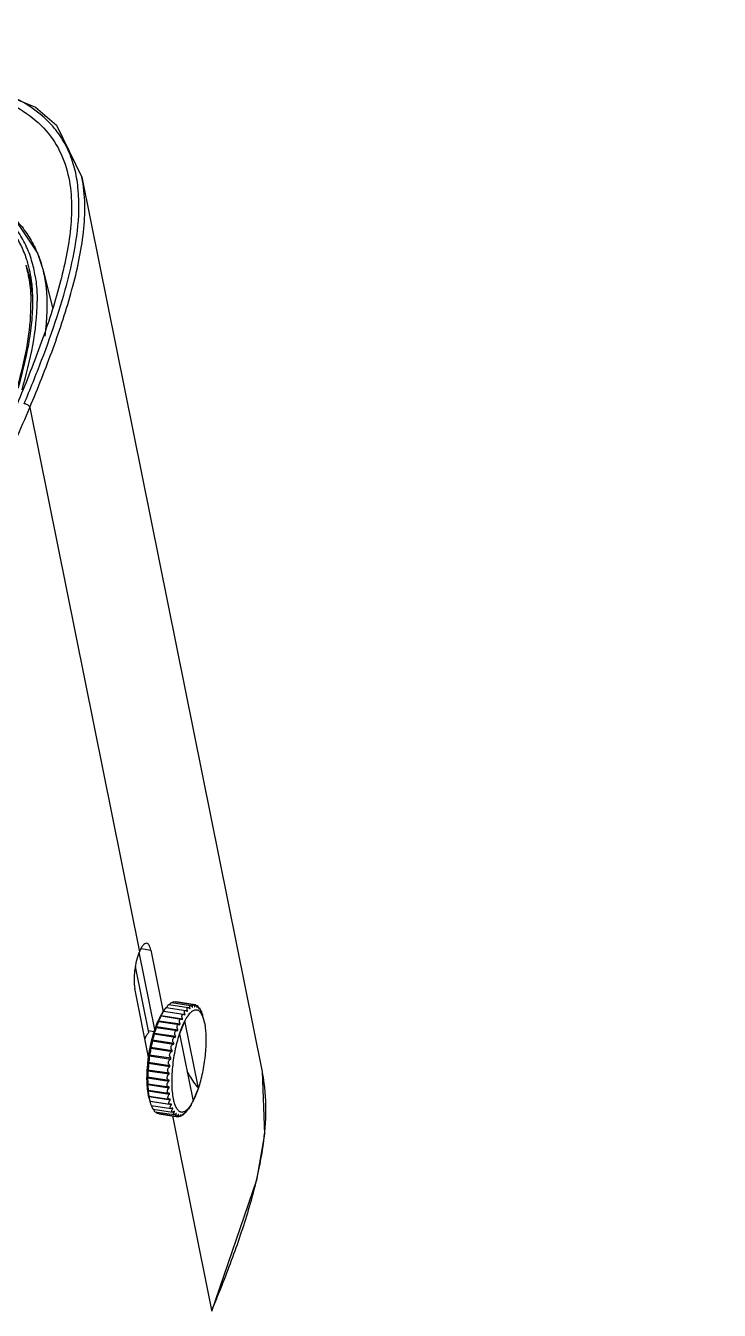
# Model space of a CAD drawing. Header units: feet. Extents: x -99009 to 3252343, y -11094690 to 9035152.
# Drawn here: x 2463014 to 2463309, y -1937224 to -1936677 of the extents above; entities that cross this region are included whole.
import ezdxf

# ---------------------------------------------------------------- set-up
doc = ezdxf.new("R2010")
doc.units = ezdxf.units.FT
doc.layers.add('1', color=1, linetype='Continuous')
doc.layers.add('ASSEM_MEMBER_1', color=7, linetype='Continuous')

# ---------------------------------------------------------------- blocks, each defined once
blk = doc.blocks.new('CAMERA 01')
at = {"layer": 'ASSEM_MEMBER_1', "color": 7, "linetype": 'Continuous', "transparency": 33554684}
for p, q in [((1849082.36, -2238.51), (1849023.69, -2244.65)), ((1849101.02, -2279.44), (1849024.14, -2244.72)), ((1849481.64, -2406.25), (1849127.86, -2246.47)), ((1849127.92, -2246.5), (1849127.86, -2246.47)), ((1849107.37, -2272.79), (1849105.48, -2273.49)), ((1849109.13, -2272.3), (1849114.94, -2271.3)), ((1849135.75, -2284.32), (1849109.13, -2272.3)), ((1849114.94, -2271.3), (1849141.55, -2283.32)), ((1849100.59, -2285.11), (1849101.2, -2276.96)), ((1849100.62, -2286.07), (1849101.23, -2277.92)), ((1849101.58, -2276.54), (1849101.62, -2276.02)), ((1849102.12, -2277.07), (1849102.13, -2276.93)), ((1849102.33, -2278.14), (1849102.35, -2277.93)), ((1849102.44, -2275.42), (1849102.47, -2275.13)), ((1849103.72, -2274.43), (1849103.73, -2274.29)), ((1849105.38, -2273.56), (1849105.38, -2273.53)), ((1849105.43, -2273.54), (1849105.38, -2273.56)), ((1849105.4, -2273.53), (1849105.44, -2273.51)), ((1849142.46, -2274.83), (1849143.86, -2275.53)), ((1849143.86, -2275.53), (1849145.65, -2276.52)), ((1849145.54, -2276.48), (1849145.69, -2276.56)), ((1849145.65, -2276.52), (1849145.65, -2276.52)), ((1849145.81, -2276.65), (1849145.76, -2276.62)), ((1849145.82, -2276.65), (1849145.82, -2276.62)), ((1849147.31, -2277.76), (1849147.32, -2277.62)), ((1849101.08, -2287.07), (1849101.7, -2278.88)), ((1849101.97, -2288.09), (1849102.59, -2279.83)), ((1849102.99, -2279.25), (1849103.01, -2278.94)), ((1849103.27, -2289.1), (1849103.9, -2280.75)), ((1849104.08, -2280.41), (1849104.11, -2279.94)), ((1849104.94, -2290.08), (1849105.63, -2280.91)), ((1849104.96, -2290.08), (1849105.6, -2281.61)), ((1849106.83, -2291), (1849107.52, -2281.84)), ((1849107, -2291.03), (1849107.65, -2282.41)), ((1849107.81, -2281.96), (1849107.65, -2282.41)), ((1849109.07, -2291.87), (1849109.76, -2282.7)), ((1849109.36, -2291.91), (1849110.02, -2283.13)), ((1849110.1, -2282.82), (1849110.02, -2283.13)), ((1849111.62, -2292.65), (1849112.31, -2283.48)), ((1849111.98, -2292.71), (1849112.66, -2283.74)), ((1849112.68, -2283.58), (1849112.66, -2283.74)), ((1849141.55, -2283.32), (1849135.75, -2284.32)), ((1849143.58, -2293.03), (1849144.27, -2283.86)), ((1849145.38, -2292.31), (1849146.01, -2283.96)), ((1849145.9, -2283.6), (1849145.93, -2283.13)), ((1849146.84, -2291.51), (1849147.47, -2283.25)), ((1849147.17, -2282.62), (1849147.19, -2282.31)), ((1849147.9, -2290.64), (1849148.52, -2282.45)), ((1849148.01, -2281.63), (1849148.03, -2281.42)), ((1849148.39, -2278.94), (1849148.42, -2278.63)), ((1849148.41, -2280.6), (1849148.42, -2280.47)), ((1849148.53, -2289.73), (1849149.15, -2281.57)), ((1849148.73, -2288.78), (1849149.34, -2280.63)), ((1849149.05, -2280.19), (1849149.1, -2279.64)), ((1849114.41, -2293.33), (1849115.1, -2284.17)), ((1849114.82, -2293.42), (1849115.51, -2284.25)), ((1849117.41, -2293.91), (1849118.1, -2284.74)), ((1849117.84, -2293.98), (1849118.53, -2284.81)), ((1849120.54, -2294.36), (1849121.23, -2285.19)), ((1849120.99, -2294.41), (1849121.68, -2285.25)), ((1849123.75, -2294.68), (1849124.44, -2285.52)), ((1849124.21, -2294.72), (1849124.9, -2285.55)), ((1849126.98, -2294.87), (1849127.67, -2285.7)), ((1849127.43, -2294.89), (1849128.12, -2285.72)), ((1849130.17, -2294.92), (1849130.86, -2285.75)), ((1849130.61, -2294.91), (1849131.29, -2285.75)), ((1849133.24, -2294.83), (1849133.93, -2285.66)), ((1849133.66, -2294.8), (1849134.35, -2285.64)), ((1849136.17, -2294.56), (1849136.84, -2285.58)), ((1849136.54, -2294.55), (1849137.23, -2285.38)), ((1849136.84, -2285.58), (1849136.84, -2285.43)), ((1849138.89, -2294.16), (1849139.55, -2285.37)), ((1849139.19, -2294.17), (1849139.87, -2285)), ((1849139.55, -2285.37), (1849139.52, -2285.06)), ((1849141.37, -2293.64), (1849142.02, -2285.03)), ((1849141.55, -2293.66), (1849142.24, -2284.49)), ((1849142.02, -2285.03), (1849141.93, -2284.57)), ((1849143.55, -2293.03), (1849144.18, -2284.55)), ((1849104.94, -2290.08), (1849104.96, -2290.09)), ((1849106.03, -2290.68), (1849105.18, -2290.21)), ((1849107.13, -2291.13), (1849107, -2291.03)), ((1849109.34, -2291.96), (1849109.41, -2291.98)), ((1849109.41, -2291.98), (1849109.36, -2291.91)), ((1849111.97, -2292.74), (1849111.99, -2292.75)), ((1849111.99, -2292.75), (1849111.98, -2292.71)), ((1849123.12, -2294.93), (1849150.3, -2307.21)), ((1849134.11, -2297.56), (1849134.3, -2294.98)), ((1849135.11, -2294.93), (1849165.74, -2308.77)), ((1849136.17, -2294.56), (1849136.15, -2294.59)), ((1849138.89, -2294.16), (1849138.83, -2294.23)), ((1849138.95, -2294.21), (1849139.01, -2294.2)), ((1849141.37, -2293.65), (1849141.24, -2293.73)), ((1849142.41, -2293.37), (1849142.5, -2293.34)), ((1849142.52, -2293.42), (1849143.32, -2293.13)), ((1849167.71, -2304.18), (1849143.3, -2293.16)), ((1849143.55, -2293.04), (1849143.58, -2293.03)), ((1849143.58, -2293.03), (1849143.8, -2292.95)), ((1849133.35, -2297.21), (1849159.41, -2308.98)), ((1849167.4, -2308.25), (1849167.71, -2304.18)), ((1849381.16, -2405.96), (1849165.92, -2308.75)), ((1849439.73, -2413.76), (1849424.73, -2406.08)), ((1849439.75, -2413.77), (1849439.73, -2413.76)), ((1849430.93, -2416.65), (1849428.71, -2415.78))]:
    blk.add_line(p, q, dxfattribs=at)
for points in [[(1849127.92, -2246.5), (1849102.21, -2239.6), (1849082.36, -2238.51)], [(1849505, -2511.9), (1849511.21, -2462.46), (1849506.28, -2432.11), (1849500.72, -2421.69), (1849481.63, -2406.24)], [(1849470.58, -2533.44), (1849471.88, -2485.35), (1849467.71, -2452.68), (1849458.89, -2431.16), (1849445.84, -2417.43), (1849439.75, -2413.77)]]:
    blk.add_lwpolyline(points, dxfattribs=at)
for centre, radius, start, end in [((1849128.4, -2843.79), 608.08, 99.07212, 99.8726), ((1849113.1, -2288.22), 16.46, 109.7395, 110.3657), ((1849100.63, -2272.46), 4.72, 288.0872, 288.4655), ((1849104.29, -2276.94), 2.16, 179.7015, 183.3513), ((1849100.91, -2271.47), 4.72, 286.5599, 287.816), ((1849104.62, -2277.06), 2.52, 154.2456, 157.5462), ((1849105.19, -2276.67), 3.11, 203.8727, 206.7414), ((1849106.06, -2278.11), 4.31, 134.6295, 136.9372), ((1849111.43, -2291.97), 19.17, 112.9409, 113.7531), ((1849108.33, -2281.03), 8.01, 121.4994, 123.026), ((1849106.64, -2279.65), 6.12, 114.813, 115.8486), ((1849110.99, -2286.21), 13.84, 113.0056, 113.7122), ((1849109.86, -2281.05), 8.59, 118.8778, 120.8166), ((1849111.19, -2286.67), 14.34, 112.6628, 113.0077), ((1849131.84, -2298.46), 25.91, 67.2051, 67.4249), ((1849132.41, -2297.11), 24.44, 65.7175, 67.2122), ((1849140.24, -2283.24), 8.47, 50.6937, 51.6859), ((1849138.32, -2288.19), 13.76, 57.6104, 58.3196), ((1849140.44, -2282.99), 8.15, 50.3538, 50.6894), ((1849138.58, -2287.78), 13.27, 57.245, 57.6083), ((1849141.87, -2283.33), 7.73, 47.728, 49.2901), ((1849143.4, -2282.78), 6.51, 55.8149, 56.4329), ((1849137.4, -2293.29), 18.42, 57.461, 58.3492), ((1849144.49, -2280.91), 4.16, 33.4819, 35.8445), ((1849107.28, -2275.19), 5.68, 221.3438, 223.2629), ((1849110.36, -2271.67), 10.36, 232.9413, 234.2264), ((1849114.1, -2265.7), 17.42, 240.8669, 241.7761), ((1849118.11, -2257.36), 26.67, 246.6177, 247.302), ((1849121.94, -2247.22), 37.51, 251.0505, 251.5956), ((1849125.26, -2236.28), 48.94, 254.6575, 255.114), ((1849138.1, -2267.07), 17.89, 289.2681, 290.1611), ((1849140.92, -2273.67), 10.7, 296.6712, 297.9289), ((1849143.47, -2277.75), 5.89, 307.3868, 309.2605), ((1849145.36, -2279.64), 3.21, 323.5274, 326.337), ((1849150.46, -2275.26), 4.71, 243.5661, 244.7777), ((1849146, -2280.15), 2.46, 12.4681, 15.8181), ((1849146.27, -2280.1), 2.18, 346.568, 350.198), ((1849150.57, -2276.28), 4.71, 242.8901, 243.2071), ((1849127.79, -2225.8), 59.73, 257.7363, 258.1361), ((1849129.44, -2217.07), 68.61, 260.4793, 260.8438), ((1849130.28, -2211.25), 74.49, 263.0208, 263.3658), ((1849130.5, -2209.14), 76.62, 265.4643, 265.8029), ((1849130.41, -2211.03), 74.72, 267.8992, 268.2436), ((1849130.36, -2216.71), 69.04, 270.4139, 270.7768), ((1849130.66, -2225.44), 60.31, 273.1078, 273.505), ((1849136.22, -2266.36), 17.79, 266.4344, 274.727), ((1849131.56, -2236.12), 49.59, 276.1075, 276.5601), ((1849133.09, -2247.04), 38.56, 279.5925, 279.8601), ((1849133.23, -2247.82), 37.77, 279.8601, 280.1314), ((1849135.41, -2258.1), 27.26, 283.8301, 284.5045), ((1849105.14, -2289.87), 0.282, 230.2145, 243.4494), ((1849117.32, -2266.74), 26.44, 246.616, 247.0749), ((1849115.94, -2272.48), 20.73, 244.2209, 244.6569), ((1849117.6, -2266.08), 27.15, 247.0739, 247.2993), ((1849116.38, -2271.54), 21.76, 244.6592, 245.7042), ((1849119.77, -2263.4), 30.58, 249.1726, 249.6948), ((1849121.2, -2256.54), 37.35, 251.0498, 251.4859), ((1849120.04, -2262.68), 31.35, 249.6932, 249.8265), ((1849124.56, -2245.49), 48.9, 254.6573, 255.0896), ((1849126.4, -2240.95), 54.01, 257.0213, 257.4664), ((1849127.1, -2234.96), 59.73, 257.7363, 258.1361), ((1849128.76, -2226.24), 68.61, 260.4793, 260.8438), ((1849129.59, -2220.42), 74.49, 263.0208, 263.3658), ((1849129.81, -2218.3), 76.62, 265.4643, 265.8029), ((1849129.72, -2220.2), 74.72, 267.8992, 268.2436), ((1849129.67, -2225.88), 69.04, 270.4139, 270.7768), ((1849129.97, -2234.61), 60.31, 273.1078, 273.505), ((1849130.82, -2244.76), 50.12, 276.1086, 276.2584), ((1849130.9, -2245.54), 49.33, 276.258, 276.5607), ((1849132.38, -2256.07), 38.7, 279.5928, 279.7708), ((1849132.69, -2262.88), 32.13, 281.2814, 281.4005), ((1849132.54, -2256.99), 37.77, 279.8601, 280.1314), ((1849132.77, -2263.26), 31.75, 281.4004, 281.594), ((1849132.9, -2263.87), 31.12, 281.5936, 281.909), ((1849134.66, -2267.03), 27.5, 283.8317, 284.2787), ((1849135.29, -2273.44), 21.25, 286.4497, 286.8555), ((1849134.84, -2267.73), 26.78, 284.2797, 284.5072), ((1849135.49, -2274.12), 20.55, 286.8551, 287.3358), ((1849408.6, -2487.88), 74.9, 76.1595, 76.7246), ((1849408.53, -2488.79), 77.76, 76.7513, 77.0464), ((1849408.87, -2487.37), 76.3, 76.179, 76.7522), ((1849410.45, -2481.17), 69.9, 72.2503, 76.2258), ((1849413.11, -2472.84), 61.15, 67.9619, 72.2443), ((1849407.5, -2486.81), 73.43, 75.7048, 76.3356), ((1849407.96, -2485.01), 71.57, 75.1091, 75.7046), ((1849409.59, -2479.12), 65.46, 71.1591, 75.1593), ((1849409.01, -2472.76), 60.24, 68.6684, 72.3428), ((1849407.86, -2459.5), 48.79, 61.7144, 62.2859), ((1849412.42, -2470.78), 56.65, 66.5475, 71.1532), ((1849411.52, -2466.35), 53.36, 63.8254, 68.6788), ((1849414.85, -2465.21), 50.58, 60.5402, 66.5558), ((1849413.94, -2461.46), 47.91, 57.3834, 63.8356), ((1849415.43, -2466.98), 52.88, 63.1012, 67.9441), ((1849416.96, -2463.88), 49.42, 61.8509, 63.0562), ((1849417.86, -2462.2), 47.51, 58.8064, 61.8619)]:
    blk.add_arc(centre, radius, start, end, dxfattribs=at)
for points, knots in [([(1849077.67, -2238.66), (1849070.16, -2238.87), (1849055.04, -2240.04), (1849040.04, -2242.12), (1849032.52, -2243.32)], [0, 0, 0, 0, 0.49657, 1, 1, 1, 1]), ([(1849108.79, -2240.66), (1849103.71, -2239.71), (1849093.33, -2238.59), (1849082.91, -2238.52), (1849077.67, -2238.66)], [0, 0, 0, 0, 0.496198, 1, 1, 1, 1]), ([(1849127.86, -2246.47), (1849126.34, -2245.79), (1849120.18, -2243.27), (1849113.7, -2241.57), (1849108.79, -2240.66)], [0, 0, 0, 0, 0.249345, 1, 1, 1, 1]), ([(1849105.72, -2273.53), (1849105.84, -2273.47), (1849106.38, -2273.19), (1849106.94, -2272.95), (1849107.37, -2272.79)], [0, 0, 0, 0, 0.232467, 1, 1, 1, 1]), ([(1849107.54, -2272.73), (1849108.24, -2272.48), (1849109.77, -2272.04), (1849111.33, -2271.73), (1849112.17, -2271.59)], [0, 0, 0, 0, 0.466373, 1, 1, 1, 1]), ([(1849112.17, -2271.59), (1849112.39, -2271.56), (1849113.3, -2271.42), (1849114.2, -2271.31), (1849114.89, -2271.25)], [0, 0, 0, 0, 0.24168, 1, 1, 1, 1]), ([(1849114.89, -2271.25), (1849116.02, -2271.14), (1849118.33, -2270.99), (1849121.88, -2270.96), (1849125.52, -2271.13), (1849129.16, -2271.48), (1849132.69, -2272), (1849136.01, -2272.69), (1849139.04, -2273.51), (1849140.92, -2274.18), (1849141.79, -2274.54)], [0, 0, 0, 0, 0.123748, 0.254586, 0.389193, 0.524109, 0.655862, 0.781098, 0.896707, 1, 1, 1, 1]), ([(1849120.84, -2277.66), (1849120.31, -2277.2), (1849118.18, -2275.25), (1849116.27, -2273.05), (1849114.94, -2271.3)], [0, 0, 0, 0, 0.240084, 1, 1, 1, 1]), ([(1849101.58, -2276.54), (1849101.48, -2276.61), (1849101.35, -2276.71), (1849101.24, -2276.86), (1849101.21, -2276.93), (1849101.2, -2276.96)], [0, 0, 0, 0, 0.625279, 0.845046, 1, 1, 1, 1]), ([(1849101.2, -2276.96), (1849101.2, -2276.98), (1849101.21, -2277.02), (1849101.27, -2277.06), (1849101.35, -2277.08), (1849101.46, -2277.08), (1849101.6, -2277.07), (1849101.75, -2277.04), (1849101.92, -2277), (1849102.04, -2276.96), (1849102.1, -2276.94)], [0, 0, 0, 0, 0.059329, 0.123153, 0.208742, 0.321084, 0.459335, 0.620864, 0.802353, 1, 1, 1, 1]), ([(1849102.13, -2277.07), (1849102.01, -2277.14), (1849101.79, -2277.28), (1849101.52, -2277.5), (1849101.34, -2277.68), (1849101.25, -2277.82), (1849101.23, -2277.89), (1849101.23, -2277.92)], [0, 0, 0, 0, 0.326489, 0.615018, 0.843844, 0.930929, 1, 1, 1, 1]), ([(1849101.23, -2277.92), (1849101.23, -2277.94), (1849101.24, -2278), (1849101.31, -2278.07), (1849101.42, -2278.1), (1849101.56, -2278.11), (1849101.73, -2278.09), (1849102, -2278.04), (1849102.2, -2277.98), (1849102.35, -2277.93)], [0, 0, 0, 0, 0.066836, 0.135713, 0.224029, 0.337526, 0.475395, 0.634456, 1, 1, 1, 1]), ([(1849102.3, -2276.1), (1849102.17, -2276.17), (1849101.92, -2276.31), (1849101.68, -2276.46), (1849101.58, -2276.54)], [0, 0, 0, 0, 0.52608, 1, 1, 1, 1]), ([(1849102.42, -2275.42), (1849102.31, -2275.48), (1849102.12, -2275.59), (1849101.87, -2275.75), (1849101.71, -2275.88), (1849101.64, -2275.96), (1849101.62, -2276), (1849101.62, -2276.02)], [0, 0, 0, 0, 0.356893, 0.657865, 0.876629, 0.949717, 1, 1, 1, 1]), ([(1849101.62, -2276.02), (1849101.62, -2276.03), (1849101.62, -2276.06), (1849101.67, -2276.08), (1849101.72, -2276.09), (1849101.8, -2276.09), (1849101.89, -2276.08), (1849102.05, -2276.05), (1849102.17, -2276.02), (1849102.26, -2276)], [0, 0, 0, 0, 0.051845, 0.110883, 0.193775, 0.304655, 0.442987, 0.606785, 1, 1, 1, 1]), ([(1849102.41, -2278.07), (1849102.32, -2278.14), (1849102.14, -2278.27), (1849101.92, -2278.48), (1849101.76, -2278.68), (1849101.7, -2278.82), (1849101.7, -2278.88)], [0, 0, 0, 0, 0.316771, 0.597385, 0.82754, 1, 1, 1, 1]), ([(1849102.91, -2275.17), (1849102.87, -2275.19), (1849102.71, -2275.27), (1849102.54, -2275.36), (1849102.42, -2275.42)], [0, 0, 0, 0, 0.253483, 1, 1, 1, 1]), ([(1849102.47, -2275.13), (1849102.46, -2275.13), (1849102.47, -2275.15), (1849102.49, -2275.16), (1849102.53, -2275.16), (1849102.57, -2275.16), (1849102.63, -2275.15), (1849102.73, -2275.14), (1849102.81, -2275.12), (1849102.86, -2275.1)], [0, 0, 0, 0, 0.043603, 0.097927, 0.178255, 0.287794, 0.426312, 0.592434, 1, 1, 1, 1]), ([(1849103.71, -2274.42), (1849103.56, -2274.49), (1849103.33, -2274.6), (1849103.04, -2274.74), (1849102.85, -2274.84), (1849102.7, -2274.93), (1849102.58, -2275.01), (1849102.5, -2275.07), (1849102.47, -2275.11), (1849102.47, -2275.13)], [0, 0, 0, 0, 0.356486, 0.521299, 0.669933, 0.796461, 0.895445, 0.963204, 1, 1, 1, 1]), ([(1849102.86, -2275.1), (1849102.87, -2275.1), (1849102.93, -2275.08), (1849102.99, -2275.06), (1849103.03, -2275.05)], [0, 0, 0, 0, 0.236697, 1, 1, 1, 1]), ([(1849108.22, -2280.79), (1849107.64, -2280.52), (1849106.58, -2279.99), (1849105.22, -2279.1), (1849104.34, -2278.29), (1849103.87, -2277.62), (1849103.63, -2277.15), (1849103.49, -2276.68), (1849103.46, -2276.21), (1849103.54, -2275.74), (1849103.73, -2275.29), (1849104.02, -2274.86), (1849104.57, -2274.27), (1849105.09, -2273.91), (1849105.46, -2273.68)], [0, 0, 0, 0, 0.186411, 0.344887, 0.475769, 0.531917, 0.582878, 0.629944, 0.674826, 0.719527, 0.766078, 0.816254, 0.871421, 1, 1, 1, 1]), ([(1849103.79, -2274.24), (1849103.78, -2274.25), (1849103.75, -2274.26), (1849103.73, -2274.28), (1849103.73, -2274.29), (1849103.73, -2274.29)], [0, 0, 0, 0, 0.679909, 0.881116, 1, 1, 1, 1]), ([(1849103.73, -2274.29), (1849103.73, -2274.3), (1849103.74, -2274.3), (1849103.75, -2274.3), (1849103.78, -2274.3), (1849103.83, -2274.29), (1849103.88, -2274.28), (1849103.9, -2274.27)], [0, 0, 0, 0, 0.078125, 0.156541, 0.265654, 0.575071, 1, 1, 1, 1]), ([(1849103.97, -2274.14), (1849103.95, -2274.15), (1849103.89, -2274.18), (1849103.83, -2274.21), (1849103.79, -2274.24)], [0, 0, 0, 0, 0.301291, 1, 1, 1, 1]), ([(1849103.9, -2274.27), (1849103.92, -2274.27), (1849104, -2274.25), (1849104.08, -2274.22), (1849104.14, -2274.2)], [0, 0, 0, 0, 0.214814, 1, 1, 1, 1]), ([(1849105.38, -2273.56), (1849105.15, -2273.65), (1849104.7, -2273.82), (1849104.27, -2274), (1849104.07, -2274.1)], [0, 0, 0, 0, 0.534601, 1, 1, 1, 1]), ([(1849105.39, -2273.53), (1849105.39, -2273.53), (1849105.39, -2273.53), (1849105.38, -2273.53), (1849105.38, -2273.53)], [0, 0, 0, 0, 0.732392, 1, 1, 1, 1]), ([(1849105.38, -2273.53), (1849105.38, -2273.53), (1849105.39, -2273.53), (1849105.4, -2273.53), (1849105.4, -2273.53)], [0, 0, 0, 0, 0.244602, 1, 1, 1, 1]), ([(1849105.48, -2273.49), (1849105.47, -2273.49), (1849105.44, -2273.51), (1849105.41, -2273.52), (1849105.39, -2273.53)], [0, 0, 0, 0, 0.344452, 1, 1, 1, 1]), ([(1849105.44, -2273.51), (1849105.45, -2273.51), (1849105.53, -2273.48), (1849105.6, -2273.46), (1849105.67, -2273.44)], [0, 0, 0, 0, 0.185575, 1, 1, 1, 1]), ([(1849145.64, -2276.72), (1849145.87, -2276.9), (1849146.27, -2277.28), (1849146.76, -2277.89), (1849147.09, -2278.51), (1849147.23, -2279.13), (1849147.19, -2279.74), (1849146.97, -2280.33), (1849146.57, -2280.9), (1849146, -2281.43), (1849145.28, -2281.93), (1849144.4, -2282.39), (1849143.37, -2282.83), (1849141.74, -2283.37), (1849139.38, -2283.92), (1849136.22, -2284.37), (1849132.73, -2284.62), (1849129, -2284.66), (1849125.15, -2284.49), (1849121.32, -2284.12), (1849117.6, -2283.55), (1849114.13, -2282.81), (1849111.02, -2281.91), (1849109.1, -2281.18), (1849108.22, -2280.79)], [0, 0, 0, 0, 0.01986, 0.037254, 0.052564, 0.066432, 0.079756, 0.09356, 0.108756, 0.126002, 0.145698, 0.168048, 0.193123, 0.220899, 0.284109, 0.356422, 0.436014, 0.520711, 0.608119, 0.695731, 0.781031, 0.861599, 0.935217, 1, 1, 1, 1]), ([(1849143.86, -2275.53), (1849144.02, -2275.62), (1849144.58, -2275.94), (1849145.12, -2276.3), (1849145.49, -2276.59)], [0, 0, 0, 0, 0.269305, 1, 1, 1, 1]), ([(1849145.81, -2276.61), (1849145.8, -2276.61), (1849145.75, -2276.57), (1849145.7, -2276.55), (1849145.65, -2276.52)], [0, 0, 0, 0, 0.141424, 1, 1, 1, 1]), ([(1849145.69, -2276.56), (1849145.7, -2276.56), (1849145.74, -2276.58), (1849145.78, -2276.6), (1849145.8, -2276.61)], [0, 0, 0, 0, 0.335127, 1, 1, 1, 1]), ([(1849145.8, -2276.61), (1849145.81, -2276.61), (1849145.81, -2276.62), (1849145.82, -2276.62), (1849145.82, -2276.62)], [0, 0, 0, 0, 0.756528, 1, 1, 1, 1]), ([(1849145.82, -2276.62), (1849145.82, -2276.62), (1849145.81, -2276.61), (1849145.81, -2276.61), (1849145.81, -2276.61)], [0, 0, 0, 0, 0.274789, 1, 1, 1, 1]), ([(1849147, -2277.36), (1849146.82, -2277.24), (1849146.42, -2277), (1849146.03, -2276.77), (1849145.81, -2276.65)], [0, 0, 0, 0, 0.466904, 1, 1, 1, 1]), ([(1849146.91, -2277.47), (1849146.93, -2277.48), (1849147.01, -2277.52), (1849147.09, -2277.55), (1849147.14, -2277.58)], [0, 0, 0, 0, 0.28324, 1, 1, 1, 1]), ([(1849147.17, -2277.48), (1849147.16, -2277.48), (1849147.13, -2277.45), (1849147.09, -2277.42), (1849147.06, -2277.4)], [0, 0, 0, 0, 0.226928, 1, 1, 1, 1]), ([(1849147.14, -2277.58), (1849147.17, -2277.59), (1849147.21, -2277.6), (1849147.26, -2277.62), (1849147.29, -2277.63), (1849147.3, -2277.63), (1849147.32, -2277.62), (1849147.32, -2277.62)], [0, 0, 0, 0, 0.424096, 0.732884, 0.841829, 0.920204, 1, 1, 1, 1]), ([(1849147.23, -2277.53), (1849147.23, -2277.53), (1849147.21, -2277.51), (1849147.19, -2277.5), (1849147.17, -2277.48)], [0, 0, 0, 0, 0.227392, 1, 1, 1, 1]), ([(1849147.32, -2277.62), (1849147.32, -2277.61), (1849147.31, -2277.6), (1849147.28, -2277.57), (1849147.26, -2277.55), (1849147.23, -2277.53)], [0, 0, 0, 0, 0.111939, 0.311732, 1, 1, 1, 1]), ([(1849148.42, -2278.63), (1849148.42, -2278.62), (1849148.39, -2278.57), (1849148.33, -2278.5), (1849148.22, -2278.4), (1849148.09, -2278.29), (1849147.92, -2278.17), (1849147.66, -2277.98), (1849147.45, -2277.85), (1849147.31, -2277.76)], [0, 0, 0, 0, 0.037474, 0.105484, 0.204324, 0.330557, 0.478834, 0.643408, 1, 1, 1, 1]), ([(1849147.86, -2278.47), (1849147.87, -2278.48), (1849147.93, -2278.51), (1849147.98, -2278.53), (1849148.02, -2278.55)], [0, 0, 0, 0, 0.262402, 1, 1, 1, 1]), ([(1849148.02, -2278.55), (1849148.07, -2278.57), (1849148.15, -2278.6), (1849148.25, -2278.64), (1849148.31, -2278.66), (1849148.41, -2278.67), (1849148.42, -2278.63)], [0, 0, 0, 0, 0.417902, 0.588359, 0.730538, 1, 1, 1, 1]), ([(1849101.7, -2278.88), (1849101.69, -2278.92), (1849101.7, -2278.99), (1849101.79, -2279.08), (1849101.92, -2279.13), (1849102.09, -2279.15), (1849102.29, -2279.13), (1849102.61, -2279.08), (1849102.85, -2279), (1849103.01, -2278.94)], [0, 0, 0, 0, 0.073865, 0.147923, 0.238945, 0.353456, 0.49079, 0.647311, 1, 1, 1, 1]), ([(1849103.14, -2279.08), (1849103, -2279.19), (1849102.81, -2279.37), (1849102.64, -2279.64), (1849102.6, -2279.77), (1849102.59, -2279.83)], [0, 0, 0, 0, 0.577988, 0.810597, 1, 1, 1, 1]), ([(1849102.59, -2279.83), (1849102.59, -2279.88), (1849102.6, -2279.97), (1849102.7, -2280.09), (1849102.86, -2280.16), (1849103.06, -2280.18), (1849103.3, -2280.17), (1849103.66, -2280.11), (1849103.93, -2280.02), (1849104.11, -2279.94)], [0, 0, 0, 0, 0.079792, 0.158748, 0.252626, 0.368472, 0.505567, 0.659828, 1, 1, 1, 1]), ([(1849104.3, -2280.08), (1849104.19, -2280.18), (1849104.02, -2280.38), (1849103.91, -2280.63), (1849103.9, -2280.75)], [0, 0, 0, 0, 0.560865, 1, 1, 1, 1]), ([(1849103.9, -2280.75), (1849103.9, -2280.8), (1849103.91, -2280.92), (1849104.02, -2281.07), (1849104.21, -2281.16), (1849104.44, -2281.2), (1849104.71, -2281.19), (1849105.12, -2281.12), (1849105.43, -2281), (1849105.63, -2280.91)], [0, 0, 0, 0, 0.084756, 0.168342, 0.265272, 0.3827, 0.519834, 0.672076, 1, 1, 1, 1]), ([(1849105.87, -2281.04), (1849105.8, -2281.13), (1849105.68, -2281.31), (1849105.61, -2281.52), (1849105.6, -2281.61)], [0, 0, 0, 0, 0.542732, 1, 1, 1, 1]), ([(1849105.6, -2281.61), (1849105.6, -2281.66), (1849105.6, -2281.75), (1849105.65, -2281.87), (1849105.73, -2281.98), (1849105.85, -2282.07), (1849106, -2282.13), (1849106.25, -2282.17), (1849106.45, -2282.16), (1849106.59, -2282.15)], [0, 0, 0, 0, 0.104169, 0.204147, 0.306513, 0.417801, 0.542395, 0.681876, 1, 1, 1, 1]), ([(1849106.59, -2282.15), (1849106.67, -2282.14), (1849106.99, -2282.07), (1849107.3, -2281.95), (1849107.52, -2281.84)], [0, 0, 0, 0, 0.242342, 1, 1, 1, 1]), ([(1849107.65, -2282.41), (1849107.65, -2282.49), (1849107.66, -2282.65), (1849107.8, -2282.86), (1849108.03, -2283.01), (1849108.34, -2283.08), (1849108.69, -2283.08), (1849109.18, -2282.99), (1849109.54, -2282.83), (1849109.76, -2282.7)], [0, 0, 0, 0, 0.092586, 0.184649, 0.288078, 0.409441, 0.547443, 0.696162, 1, 1, 1, 1]), ([(1849110.02, -2283.13), (1849110.01, -2283.22), (1849110.03, -2283.4), (1849110.18, -2283.65), (1849110.44, -2283.82), (1849110.78, -2283.91), (1849111.17, -2283.91), (1849111.7, -2283.81), (1849112.08, -2283.64), (1849112.31, -2283.48)], [0, 0, 0, 0, 0.095774, 0.191747, 0.298656, 0.422387, 0.561131, 0.708218, 1, 1, 1, 1]), ([(1849112.66, -2283.74), (1849112.65, -2283.84), (1849112.67, -2284.05), (1849112.83, -2284.33), (1849113.12, -2284.54), (1849113.49, -2284.65), (1849113.91, -2284.66), (1849114.48, -2284.55), (1849114.88, -2284.35), (1849115.1, -2284.17)], [0, 0, 0, 0, 0.098626, 0.198394, 0.308903, 0.43525, 0.5749, 0.720364, 1, 1, 1, 1]), ([(1849144.18, -2284.55), (1849144.19, -2284.46), (1849144.15, -2284.24), (1849144.06, -2284.05), (1849144.01, -2283.96)], [0, 0, 0, 0, 0.458305, 1, 1, 1, 1]), ([(1849144.27, -2283.86), (1849144.45, -2283.99), (1849144.74, -2284.14), (1849145.13, -2284.28), (1849145.41, -2284.33), (1849145.65, -2284.32), (1849145.84, -2284.26), (1849145.98, -2284.13), (1849146.01, -2284.01), (1849146.01, -2283.96)], [0, 0, 0, 0, 0.327344, 0.479487, 0.616618, 0.734144, 0.831209, 0.915008, 1, 1, 1, 1]), ([(1849146.01, -2283.96), (1849146.02, -2283.84), (1849145.95, -2283.58), (1849145.81, -2283.36), (1849145.72, -2283.24)], [0, 0, 0, 0, 0.440252, 1, 1, 1, 1]), ([(1849145.93, -2283.13), (1849146.1, -2283.24), (1849146.36, -2283.37), (1849146.71, -2283.49), (1849146.95, -2283.53), (1849147.15, -2283.54), (1849147.32, -2283.49), (1849147.44, -2283.39), (1849147.46, -2283.3), (1849147.47, -2283.25)], [0, 0, 0, 0, 0.339564, 0.493723, 0.630794, 0.746688, 0.840732, 0.919938, 1, 1, 1, 1]), ([(1849147.47, -2283.25), (1849147.47, -2283.19), (1849147.45, -2283.06), (1849147.32, -2282.77), (1849147.16, -2282.57), (1849147.04, -2282.43)], [0, 0, 0, 0, 0.190376, 0.423172, 1, 1, 1, 1]), ([(1849147.19, -2282.31), (1849147.35, -2282.4), (1849147.58, -2282.51), (1849147.88, -2282.62), (1849148.08, -2282.66), (1849148.25, -2282.67), (1849148.39, -2282.64), (1849148.49, -2282.56), (1849148.51, -2282.49), (1849148.52, -2282.45)], [0, 0, 0, 0, 0.352052, 0.508477, 0.64576, 0.760312, 0.851497, 0.92581, 1, 1, 1, 1]), ([(1849148.52, -2282.45), (1849148.52, -2282.39), (1849148.49, -2282.24), (1849148.36, -2282.02), (1849148.18, -2281.78), (1849148.02, -2281.63), (1849147.94, -2281.55)], [0, 0, 0, 0, 0.173496, 0.403797, 0.683868, 1, 1, 1, 1]), ([(1849148.41, -2278.94), (1849148.38, -2278.91), (1849148.23, -2278.8), (1849148.07, -2278.69), (1849147.95, -2278.61)], [0, 0, 0, 0, 0.244115, 1, 1, 1, 1]), ([(1849148.03, -2281.42), (1849148.16, -2281.49), (1849148.36, -2281.58), (1849148.62, -2281.67), (1849148.79, -2281.71), (1849148.93, -2281.73), (1849149.04, -2281.71), (1849149.13, -2281.66), (1849149.14, -2281.6), (1849149.15, -2281.57)], [0, 0, 0, 0, 0.364852, 0.523803, 0.6616, 0.775127, 0.863547, 0.932738, 1, 1, 1, 1]), ([(1849149.15, -2281.57), (1849149.15, -2281.54), (1849149.14, -2281.48), (1849149.08, -2281.33), (1849148.93, -2281.12), (1849148.69, -2280.86), (1849148.5, -2280.69), (1849148.39, -2280.6)], [0, 0, 0, 0, 0.069672, 0.157166, 0.386075, 0.674061, 1, 1, 1, 1]), ([(1849149.07, -2280.19), (1849148.98, -2280.09), (1849148.76, -2279.89), (1849148.53, -2279.71), (1849148.4, -2279.62)], [0, 0, 0, 0, 0.470353, 1, 1, 1, 1]), ([(1849149.1, -2279.64), (1849149.1, -2279.63), (1849149.09, -2279.59), (1849149.03, -2279.49), (1849148.89, -2279.34), (1849148.68, -2279.15), (1849148.51, -2279.01), (1849148.41, -2278.94)], [0, 0, 0, 0, 0.051145, 0.124775, 0.34339, 0.643635, 1, 1, 1, 1]), ([(1849148.45, -2279.52), (1849148.54, -2279.56), (1849148.66, -2279.61), (1849148.81, -2279.67), (1849148.9, -2279.69), (1849148.98, -2279.7), (1849149.04, -2279.7), (1849149.08, -2279.68), (1849149.09, -2279.66), (1849149.1, -2279.64)], [0, 0, 0, 0, 0.392465, 0.556161, 0.694465, 0.805364, 0.888391, 0.947678, 1, 1, 1, 1]), ([(1849148.45, -2280.48), (1849148.5, -2280.51), (1849148.62, -2280.56), (1849148.78, -2280.63), (1849148.93, -2280.68), (1849149.06, -2280.72), (1849149.17, -2280.73), (1849149.26, -2280.72), (1849149.32, -2280.69), (1849149.34, -2280.65), (1849149.34, -2280.63)], [0, 0, 0, 0, 0.197122, 0.378381, 0.539847, 0.678103, 0.790512, 0.876255, 0.940321, 1, 1, 1, 1]), ([(1849149.34, -2280.63), (1849149.34, -2280.6), (1849149.33, -2280.54), (1849149.24, -2280.38), (1849149.15, -2280.27), (1849149.07, -2280.19)], [0, 0, 0, 0, 0.158913, 0.379111, 1, 1, 1, 1]), ([(1849100.59, -2285.11), (1849100.59, -2285.12), (1849100.59, -2285.18), (1849100.62, -2285.24), (1849100.64, -2285.28)], [0, 0, 0, 0, 0.204504, 1, 1, 1, 1]), ([(1849100.62, -2286.07), (1849100.61, -2286.11), (1849100.65, -2286.2), (1849100.75, -2286.33), (1849100.9, -2286.49), (1849101.03, -2286.6), (1849101.1, -2286.66)], [0, 0, 0, 0, 0.137691, 0.355893, 0.648824, 1, 1, 1, 1]), ([(1849101.08, -2287.07), (1849101.08, -2287.09), (1849101.1, -2287.13), (1849101.15, -2287.2), (1849101.23, -2287.29), (1849101.39, -2287.44), (1849101.64, -2287.63), (1849101.86, -2287.79), (1849101.98, -2287.87)], [0, 0, 0, 0, 0.043728, 0.113878, 0.211765, 0.335256, 0.642125, 1, 1, 1, 1]), ([(1849101.97, -2288.09), (1849101.97, -2288.09), (1849101.98, -2288.11), (1849102.01, -2288.15), (1849102.09, -2288.22), (1849102.21, -2288.32), (1849102.38, -2288.44), (1849102.58, -2288.58), (1849102.88, -2288.77), (1849103.12, -2288.92), (1849103.28, -2289.02)], [0, 0, 0, 0, 0.012561, 0.032876, 0.099468, 0.199681, 0.32897, 0.480385, 0.646859, 1, 1, 1, 1]), ([(1849103.27, -2289.1), (1849103.27, -2289.1), (1849103.28, -2289.11), (1849103.3, -2289.12), (1849103.32, -2289.14), (1849103.34, -2289.15), (1849103.35, -2289.16)], [0, 0, 0, 0, 0.090553, 0.284094, 0.587396, 1, 1, 1, 1]), ([(1849103.35, -2289.16), (1849103.44, -2289.22), (1849103.65, -2289.35), (1849104.02, -2289.57), (1849104.47, -2289.82), (1849104.78, -2289.99), (1849104.94, -2290.08)], [0, 0, 0, 0, 0.165704, 0.415277, 0.705886, 1, 1, 1, 1]), ([(1849115.51, -2284.25), (1849115.5, -2284.36), (1849115.52, -2284.59), (1849115.7, -2284.91), (1849116.01, -2285.15), (1849116.42, -2285.28), (1849116.88, -2285.3), (1849117.48, -2285.18), (1849117.89, -2284.95), (1849118.1, -2284.74)], [0, 0, 0, 0, 0.101087, 0.204625, 0.318927, 0.448181, 0.588886, 0.732646, 1, 1, 1, 1]), ([(1849118.53, -2284.81), (1849118.54, -2284.93), (1849118.6, -2285.16), (1849118.84, -2285.46), (1849119.19, -2285.69), (1849119.62, -2285.8), (1849120.09, -2285.81), (1849120.67, -2285.67), (1849121.05, -2285.41), (1849121.23, -2285.19)], [0, 0, 0, 0, 0.102991, 0.212477, 0.333936, 0.468075, 0.609195, 0.748789, 1, 1, 1, 1]), ([(1849121.68, -2285.25), (1849121.71, -2285.36), (1849121.82, -2285.6), (1849122.1, -2285.89), (1849122.48, -2286.1), (1849122.93, -2286.2), (1849123.4, -2286.18), (1849123.83, -2286.05), (1849124.19, -2285.83), (1849124.38, -2285.63), (1849124.44, -2285.52)], [0, 0, 0, 0, 0.107094, 0.223238, 0.351073, 0.488496, 0.628313, 0.762439, 0.886346, 1, 1, 1, 1]), ([(1849124.9, -2285.55), (1849124.95, -2285.67), (1849125.09, -2285.9), (1849125.41, -2286.18), (1849125.82, -2286.37), (1849126.28, -2286.46), (1849126.75, -2286.42), (1849127.16, -2286.27), (1849127.48, -2286.03), (1849127.62, -2285.82), (1849127.67, -2285.7)], [0, 0, 0, 0, 0.113307, 0.236851, 0.370686, 0.510445, 0.647992, 0.776156, 0.892648, 1, 1, 1, 1]), ([(1849128.12, -2285.72), (1849128.26, -2285.96), (1849128.6, -2286.27), (1849129.16, -2286.5), (1849129.62, -2286.57), (1849130.07, -2286.52), (1849130.45, -2286.35), (1849130.72, -2286.09), (1849130.83, -2285.86), (1849130.86, -2285.75)], [0, 0, 0, 0, 0.250426, 0.389779, 0.530913, 0.665246, 0.787068, 0.896869, 1, 1, 1, 1]), ([(1849131.29, -2285.75), (1849131.47, -2285.98), (1849131.84, -2286.28), (1849132.41, -2286.48), (1849132.87, -2286.54), (1849133.29, -2286.46), (1849133.64, -2286.28), (1849133.86, -2285.99), (1849133.92, -2285.77), (1849133.93, -2285.66)], [0, 0, 0, 0, 0.266562, 0.41014, 0.550935, 0.680454, 0.795141, 0.898927, 1, 1, 1, 1]), ([(1849134.35, -2285.64), (1849134.54, -2285.85), (1849134.91, -2286.11), (1849135.45, -2286.31), (1849135.87, -2286.36), (1849136.26, -2286.3), (1849136.58, -2286.14), (1849136.78, -2285.89), (1849136.83, -2285.68), (1849136.84, -2285.58)], [0, 0, 0, 0, 0.279077, 0.424463, 0.564202, 0.690673, 0.801346, 0.901291, 1, 1, 1, 1]), ([(1849137.23, -2285.38), (1849137.43, -2285.57), (1849137.78, -2285.81), (1849138.29, -2285.99), (1849138.68, -2286.04), (1849139.03, -2286), (1849139.31, -2285.87), (1849139.5, -2285.64), (1849139.54, -2285.46), (1849139.55, -2285.37)], [0, 0, 0, 0, 0.291232, 0.438241, 0.577051, 0.700897, 0.807949, 0.904117, 1, 1, 1, 1]), ([(1849139.87, -2285), (1849140.07, -2285.16), (1849140.41, -2285.37), (1849140.89, -2285.54), (1849141.23, -2285.59), (1849141.54, -2285.57), (1849141.8, -2285.46), (1849141.97, -2285.27), (1849142.01, -2285.11), (1849142.02, -2285.03)], [0, 0, 0, 0, 0.303283, 0.451915, 0.589948, 0.711421, 0.814995, 0.907259, 1, 1, 1, 1]), ([(1849142.24, -2284.49), (1849142.43, -2284.63), (1849142.74, -2284.81), (1849143.18, -2284.96), (1849143.49, -2285.01), (1849143.76, -2285), (1849143.99, -2284.92), (1849144.14, -2284.76), (1849144.18, -2284.62), (1849144.18, -2284.55)], [0, 0, 0, 0, 0.315277, 0.465594, 0.603048, 0.722422, 0.822679, 0.910836, 1, 1, 1, 1]), ([(1849148.64, -2288.96), (1849148.66, -2288.93), (1849148.7, -2288.87), (1849148.73, -2288.81), (1849148.73, -2288.78)], [0, 0, 0, 0, 0.569762, 1, 1, 1, 1]), ([(1849104.96, -2290.08), (1849104.96, -2290.08), (1849104.97, -2290.09), (1849104.98, -2290.09), (1849105.01, -2290.1), (1849105.03, -2290.11), (1849105.07, -2290.13), (1849105.14, -2290.16), (1849105.25, -2290.21), (1849105.39, -2290.28), (1849105.57, -2290.37), (1849105.76, -2290.46), (1849105.89, -2290.52), (1849105.96, -2290.56)], [0, 0, 0, 0, 0.003908, 0.016195, 0.037214, 0.06707, 0.105748, 0.153128, 0.272881, 0.422938, 0.598255, 0.792733, 1, 1, 1, 1]), ([(1849105.18, -2290.21), (1849105.16, -2290.2), (1849105.11, -2290.17), (1849105.05, -2290.14), (1849105.02, -2290.12)], [0, 0, 0, 0, 0.304303, 1, 1, 1, 1]), ([(1849105.96, -2290.56), (1849106.03, -2290.6), (1849106.32, -2290.74), (1849106.62, -2290.89), (1849106.83, -2291)], [0, 0, 0, 0, 0.253631, 1, 1, 1, 1]), ([(1849106.03, -2290.68), (1849106.1, -2290.72), (1849106.39, -2290.88), (1849106.69, -2291.03), (1849106.92, -2291.14)], [0, 0, 0, 0, 0.24268, 1, 1, 1, 1]), ([(1849107, -2291.03), (1849107.01, -2291.02), (1849107.02, -2291.02), (1849107.03, -2291.02), (1849107.06, -2291.02), (1849107.12, -2291.03), (1849107.2, -2291.06), (1849107.3, -2291.09), (1849107.47, -2291.16), (1849107.73, -2291.26), (1849108.06, -2291.4), (1849108.41, -2291.55), (1849108.75, -2291.71), (1849108.97, -2291.81), (1849109.07, -2291.87)], [0, 0, 0, 0, 0.006478, 0.012865, 0.021851, 0.048002, 0.085324, 0.133476, 0.191721, 0.333504, 0.498053, 0.671265, 0.841559, 1, 1, 1, 1]), ([(1849107.43, -2291.38), (1849107.54, -2291.43), (1849108.03, -2291.65), (1849108.52, -2291.84), (1849108.9, -2291.99)], [0, 0, 0, 0, 0.24137, 1, 1, 1, 1]), ([(1849109.23, -2292.11), (1849109.41, -2292.18), (1849110.16, -2292.45), (1849110.92, -2292.69), (1849111.5, -2292.86)], [0, 0, 0, 0, 0.24095, 1, 1, 1, 1]), ([(1849109.36, -2291.91), (1849109.36, -2291.89), (1849109.42, -2291.88), (1849109.48, -2291.88), (1849109.58, -2291.9), (1849109.69, -2291.92), (1849109.83, -2291.96), (1849109.99, -2292), (1849110.22, -2292.08), (1849110.54, -2292.19), (1849111.03, -2292.38), (1849111.39, -2292.54), (1849111.62, -2292.65)], [0, 0, 0, 0, 0.024701, 0.051575, 0.089537, 0.13864, 0.198153, 0.266935, 0.343298, 0.510849, 0.684449, 1, 1, 1, 1]), ([(1849111.5, -2292.86), (1849111.72, -2292.92), (1849112.64, -2293.19), (1849113.56, -2293.42), (1849114.27, -2293.58)], [0, 0, 0, 0, 0.242435, 1, 1, 1, 1]), ([(1849111.98, -2292.71), (1849111.98, -2292.7), (1849112, -2292.67), (1849112.05, -2292.66), (1849112.12, -2292.65), (1849112.22, -2292.66), (1849112.35, -2292.67), (1849112.5, -2292.7), (1849112.68, -2292.73), (1849112.94, -2292.8), (1849113.29, -2292.9), (1849113.7, -2293.03), (1849114.07, -2293.18), (1849114.31, -2293.28), (1849114.41, -2293.33)], [0, 0, 0, 0, 0.012806, 0.031343, 0.059577, 0.098761, 0.149059, 0.210034, 0.280407, 0.358462, 0.52847, 0.701361, 0.861873, 1, 1, 1, 1]), ([(1849114.68, -2293.67), (1849116.47, -2294.07), (1849120.18, -2294.71), (1849125.8, -2295.21), (1849131.33, -2295.28), (1849134.94, -2295.01), (1849136.65, -2294.78)], [0, 0, 0, 0, 0.249354, 0.509952, 0.765458, 1, 1, 1, 1]), ([(1849114.82, -2293.42), (1849114.82, -2293.4), (1849114.84, -2293.37), (1849114.89, -2293.35), (1849114.98, -2293.33), (1849115.09, -2293.32), (1849115.23, -2293.33), (1849115.4, -2293.34), (1849115.59, -2293.37), (1849115.88, -2293.42), (1849116.25, -2293.5), (1849116.69, -2293.62), (1849117.07, -2293.75), (1849117.31, -2293.85), (1849117.41, -2293.91)], [0, 0, 0, 0, 0.015521, 0.036412, 0.066674, 0.107715, 0.159902, 0.222807, 0.295275, 0.375376, 0.54833, 0.720381, 0.874332, 1, 1, 1, 1]), ([(1849117.84, -2293.98), (1849117.85, -2293.96), (1849117.89, -2293.93), (1849118.01, -2293.89), (1849118.24, -2293.87), (1849118.59, -2293.88), (1849119.16, -2293.94), (1849119.74, -2294.06), (1849120.25, -2294.22), (1849120.46, -2294.31), (1849120.54, -2294.36)], [0, 0, 0, 0, 0.021559, 0.051273, 0.139808, 0.267401, 0.425146, 0.756164, 0.893856, 1, 1, 1, 1]), ([(1849120.99, -2294.41), (1849121.01, -2294.4), (1849121.07, -2294.37), (1849121.23, -2294.33), (1849121.5, -2294.3), (1849121.88, -2294.29), (1849122.32, -2294.32), (1849122.77, -2294.38), (1849123.18, -2294.46), (1849123.5, -2294.56), (1849123.69, -2294.64), (1849123.75, -2294.68)], [0, 0, 0, 0, 0.029829, 0.068474, 0.173352, 0.312346, 0.474373, 0.640492, 0.790994, 0.91264, 1, 1, 1, 1]), ([(1849124.21, -2294.72), (1849124.28, -2294.68), (1849124.47, -2294.63), (1849124.81, -2294.59), (1849125.22, -2294.57), (1849125.67, -2294.58), (1849126.11, -2294.62), (1849126.49, -2294.68), (1849126.76, -2294.75), (1849126.91, -2294.82), (1849126.96, -2294.85), (1849126.98, -2294.87)], [0, 0, 0, 0, 0.086343, 0.207163, 0.35711, 0.523067, 0.685263, 0.824823, 0.930541, 0.969678, 1, 1, 1, 1]), ([(1849127.43, -2294.89), (1849127.53, -2294.85), (1849127.74, -2294.79), (1849128.27, -2294.71), (1849128.85, -2294.68), (1849129.43, -2294.71), (1849129.78, -2294.75), (1849130, -2294.81), (1849130.12, -2294.87), (1849130.16, -2294.9), (1849130.17, -2294.92)], [0, 0, 0, 0, 0.105091, 0.241948, 0.572248, 0.730181, 0.858376, 0.947797, 0.978007, 1, 1, 1, 1]), ([(1849130.61, -2294.91), (1849130.71, -2294.88), (1849130.96, -2294.81), (1849131.36, -2294.74), (1849131.8, -2294.69), (1849132.19, -2294.66), (1849132.48, -2294.66), (1849132.68, -2294.66), (1849132.85, -2294.67), (1849132.99, -2294.69), (1849133.1, -2294.71), (1849133.18, -2294.74), (1849133.23, -2294.78), (1849133.24, -2294.81), (1849133.24, -2294.83)], [0, 0, 0, 0, 0.124578, 0.277688, 0.449192, 0.622023, 0.702227, 0.774844, 0.838056, 0.890616, 0.932119, 0.962888, 0.984261, 1, 1, 1, 1]), ([(1849133.66, -2294.8), (1849133.77, -2294.77), (1849134.02, -2294.7), (1849134.41, -2294.61), (1849134.84, -2294.54), (1849135.2, -2294.5), (1849135.47, -2294.47), (1849135.65, -2294.46), (1849135.81, -2294.46), (1849135.93, -2294.47), (1849136.03, -2294.48), (1849136.11, -2294.5), (1849136.15, -2294.52), (1849136.17, -2294.55), (1849136.17, -2294.56)], [0, 0, 0, 0, 0.137505, 0.29777, 0.470684, 0.640883, 0.719032, 0.789493, 0.850476, 0.900843, 0.94007, 0.968372, 0.987024, 1, 1, 1, 1]), ([(1849136.54, -2294.55), (1849136.78, -2294.47), (1849137.16, -2294.37), (1849137.68, -2294.26), (1849138.01, -2294.2), (1849138.26, -2294.16), (1849138.42, -2294.14), (1849138.56, -2294.13), (1849138.68, -2294.12), (1849138.77, -2294.12), (1849138.84, -2294.12), (1849138.89, -2294.14), (1849138.89, -2294.16)], [0, 0, 0, 0, 0.314828, 0.488492, 0.656191, 0.732654, 0.801523, 0.861059, 0.91015, 0.948148, 0.975048, 1, 1, 1, 1]), ([(1849136.65, -2294.78), (1849136.85, -2294.75), (1849137.63, -2294.64), (1849138.41, -2294.51), (1849138.98, -2294.39)], [0, 0, 0, 0, 0.258573, 1, 1, 1, 1]), ([(1849139.19, -2294.17), (1849139.3, -2294.13), (1849139.53, -2294.06), (1849139.9, -2293.95), (1849140.26, -2293.85), (1849140.62, -2293.77), (1849140.88, -2293.71), (1849141.07, -2293.67), (1849141.17, -2293.65), (1849141.26, -2293.64), (1849141.31, -2293.64), (1849141.34, -2293.64), (1849141.36, -2293.64), (1849141.37, -2293.65), (1849141.37, -2293.65)], [0, 0, 0, 0, 0.157999, 0.328179, 0.501497, 0.666169, 0.808133, 0.866448, 0.914553, 0.951833, 0.977983, 0.986967, 0.99337, 1, 1, 1, 1]), ([(1849139.32, -2294.32), (1849139.49, -2294.28), (1849140.16, -2294.14), (1849140.82, -2293.97), (1849141.31, -2293.82)], [0, 0, 0, 0, 0.260977, 1, 1, 1, 1]), ([(1849141.55, -2293.66), (1849141.62, -2293.63), (1849141.9, -2293.53), (1849142.19, -2293.44), (1849142.41, -2293.37)], [0, 0, 0, 0, 0.240104, 1, 1, 1, 1]), ([(1849141.62, -2293.73), (1849141.69, -2293.71), (1849142, -2293.61), (1849142.3, -2293.51), (1849142.52, -2293.42)], [0, 0, 0, 0, 0.256999, 1, 1, 1, 1]), ([(1849142.5, -2293.34), (1849142.57, -2293.32), (1849142.71, -2293.27), (1849142.91, -2293.21), (1849143.09, -2293.16), (1849143.25, -2293.11), (1849143.36, -2293.08), (1849143.43, -2293.06), (1849143.47, -2293.04), (1849143.5, -2293.04), (1849143.53, -2293.03), (1849143.54, -2293.03), (1849143.55, -2293.03), (1849143.55, -2293.03)], [0, 0, 0, 0, 0.207742, 0.402534, 0.57804, 0.728079, 0.847709, 0.894878, 0.933361, 0.963059, 0.983913, 0.996075, 1, 1, 1, 1]), ([(1849143.54, -2293.03), (1849143.54, -2293.03), (1849143.54, -2293.03), (1849143.53, -2293.04), (1849143.51, -2293.05), (1849143.47, -2293.07), (1849143.4, -2293.09), (1849143.35, -2293.11), (1849143.32, -2293.12)], [0, 0, 0, 0, 0.02678, 0.083509, 0.169549, 0.283919, 0.592924, 1, 1, 1, 1]), ([(1849143.8, -2292.95), (1849144.1, -2292.84), (1849144.51, -2292.68), (1849145.01, -2292.49), (1849145.21, -2292.4), (1849145.29, -2292.37)], [0, 0, 0, 0, 0.589321, 0.833536, 1, 1, 1, 1]), ([(1849145.29, -2292.37), (1849145.3, -2292.36), (1849145.33, -2292.35), (1849145.36, -2292.33), (1849145.37, -2292.32), (1849145.38, -2292.31), (1849145.38, -2292.31)], [0, 0, 0, 0, 0.416387, 0.720381, 0.913071, 1, 1, 1, 1]), ([(1849145.39, -2292.24), (1849145.56, -2292.17), (1849145.83, -2292.06), (1849146.16, -2291.91), (1849146.38, -2291.8), (1849146.57, -2291.71), (1849146.71, -2291.63), (1849146.8, -2291.57), (1849146.83, -2291.53), (1849146.84, -2291.52), (1849146.84, -2291.51)], [0, 0, 0, 0, 0.352788, 0.519537, 0.671345, 0.800866, 0.901349, 0.967927, 0.987916, 1, 1, 1, 1]), ([(1849146.87, -2291.31), (1849147.01, -2291.24), (1849147.25, -2291.12), (1849147.54, -2290.96), (1849147.72, -2290.84), (1849147.81, -2290.77), (1849147.87, -2290.7), (1849147.9, -2290.66), (1849147.9, -2290.64)], [0, 0, 0, 0, 0.357979, 0.665545, 0.789097, 0.887077, 0.957047, 1, 1, 1, 1]), ([(1849147.95, -2290.25), (1849148.03, -2290.2), (1849148.18, -2290.11), (1849148.36, -2289.97), (1849148.48, -2289.85), (1849148.53, -2289.76), (1849148.53, -2289.73)], [0, 0, 0, 0, 0.352164, 0.645737, 0.86352, 1, 1, 1, 1]), ([(1849130.37, -2298.17), (1849130.95, -2298.07), (1849131.97, -2297.84), (1849132.96, -2297.45), (1849133.35, -2297.21)], [0, 0, 0, 0, 0.563821, 1, 1, 1, 1]), ([(1849167.71, -2304.18), (1849168.07, -2304.34), (1849168.72, -2304.67), (1849169.51, -2305.25), (1849170.02, -2305.84), (1849170.14, -2306.3), (1849170.12, -2306.5)], [0, 0, 0, 0, 0.341979, 0.617599, 0.830139, 1, 1, 1, 1]), ([(1849165.92, -2308.75), (1849164.65, -2308.97), (1849161.91, -2309.19), (1849157.78, -2309.02), (1849153.82, -2308.41), (1849151.35, -2307.68), (1849150.3, -2307.21)], [0, 0, 0, 0, 0.2442, 0.516966, 0.780729, 1, 1, 1, 1]), ([(1849170.12, -2306.5), (1849170.08, -2307.09), (1849169.06, -2307.88), (1849167.56, -2308.41), (1849166.51, -2308.65), (1849165.92, -2308.75)], [0, 0, 0, 0, 0.355516, 0.64159, 1, 1, 1, 1]), ([(1849381.16, -2405.96), (1849390.02, -2404.42), (1849407.57, -2401.69), (1849429.49, -2399.61), (1849446.63, -2399.39), (1849462.71, -2400.39), (1849474.55, -2403.05), (1849481.63, -2406.24)], [0, 0, 0, 0, 0.265636, 0.524008, 0.649155, 0.770787, 1, 1, 1, 1]), ([(1849382.11, -2408.66), (1849388.69, -2407.51), (1849401.75, -2405.43), (1849421.22, -2403.09), (1849440.28, -2401.95), (1849458.62, -2402.51), (1849473.19, -2405.27), (1849483.71, -2409.46), (1849490.76, -2413.67), (1849496.89, -2419.08), (1849503.68, -2427.99), (1849506.78, -2436.08), (1849508.12, -2441.65)], [0, 0, 0, 0, 0.138544, 0.274587, 0.407015, 0.534363, 0.654796, 0.712423, 0.768696, 0.82448, 0.880975, 1, 1, 1, 1]), ([(1849190.21, -2565.82), (1849193.43, -2555.09), (1849200.71, -2533.36), (1849212.86, -2507), (1849225.49, -2486.73), (1849236.7, -2472.25), (1849249.42, -2459.14), (1849263.33, -2447.82), (1849277.95, -2438.38), (1849292.87, -2430.69), (1849307.85, -2424.48), (1849327.49, -2417.78), (1849351.89, -2411.45), (1849371.47, -2407.64), (1849381.16, -2405.96)], [0, 0, 0, 0, 0.125757, 0.256877, 0.324694, 0.393423, 0.462025, 0.52925, 0.594283, 0.656951, 0.717429, 0.776099, 0.889703, 1, 1, 1, 1]), ([(1849381.16, -2405.96), (1849381.58, -2406.15), (1849382.17, -2407.1), (1849382.24, -2408.14), (1849382.11, -2408.66)], [0, 0, 0, 0, 0.462309, 1, 1, 1, 1]), ([(1849480.02, -2411.63), (1849473.07, -2408.5), (1849461.44, -2405.94), (1849445.65, -2405.02), (1849428.83, -2405.27), (1849407.31, -2407.34), (1849390.08, -2410.02), (1849381.37, -2411.53)], [0, 0, 0, 0, 0.229031, 0.350684, 0.475938, 0.734356, 1, 1, 1, 1]), ([(1849439.73, -2413.76), (1849437.61, -2412.68), (1849428.82, -2408.9), (1849419.28, -2407.17), (1849412.15, -2406.5)], [0, 0, 0, 0, 0.249577, 1, 1, 1, 1]), ([(1849361.21, -2415.64), (1849366.6, -2414.9), (1849377.36, -2413.63), (1849393.47, -2412.59), (1849409.36, -2412.8), (1849419.8, -2414.23), (1849424.85, -2415.46)], [0, 0, 0, 0, 0.255569, 0.508041, 0.75648, 1, 1, 1, 1]), ([(1849387.77, -2410.84), (1849394.24, -2410.46), (1849407.03, -2410.2), (1849419.82, -2411.6), (1849425.96, -2413.01)], [0, 0, 0, 0, 0.506452, 1, 1, 1, 1]), ([(1849425.79, -2414.99), (1849422.76, -2414.27), (1849416.55, -2413.2), (1849403.87, -2412.17), (1849394.26, -2412.35), (1849387.85, -2412.72)], [0, 0, 0, 0, 0.245712, 0.494446, 1, 1, 1, 1]), ([(1849435.28, -2417.97), (1849434.57, -2417.68), (1849431.7, -2416.59), (1849428.75, -2415.71), (1849426.51, -2415.16)], [0, 0, 0, 0, 0.249434, 1, 1, 1, 1]), ([(1849469.85, -2532.69), (1849470.72, -2521.1), (1849471.62, -2503.75), (1849471.18, -2480.78), (1849469.66, -2464.02), (1849466.42, -2448.02), (1849461.6, -2435.67), (1849456.1, -2427.17), (1849451.28, -2421.73), (1849445.81, -2417.22), (1849441.8, -2414.82), (1849439.75, -2413.77)], [0, 0, 0, 0, 0.26924, 0.40186, 0.53211, 0.658506, 0.778911, 0.836444, 0.892192, 0.946545, 1, 1, 1, 1]), ([(1849501.42, -2512.73), (1849502.54, -2507.46), (1849504.56, -2497), (1849506.77, -2481.43), (1849507.78, -2466.28), (1849507.17, -2451.83), (1849504.45, -2438.47), (1849499.02, -2426.76), (1849490.71, -2417.48), (1849483.69, -2413.29), (1849480.02, -2411.63)], [0, 0, 0, 0, 0.144308, 0.285163, 0.421099, 0.550399, 0.671461, 0.784233, 0.891965, 1, 1, 1, 1]), ([(1849436.06, -2416.15), (1849438.2, -2417.02), (1849442.39, -2419.02), (1849448.21, -2422.93), (1849453.43, -2427.8), (1849459.49, -2435.68), (1849463.8, -2445.12), (1849466.7, -2455.32), (1849468.91, -2466.31), (1849470.4, -2480.65), (1849470.99, -2504.29), (1849470.08, -2522.21), (1849469.18, -2534.2)], [0, 0, 0, 0, 0.052919, 0.106048, 0.160062, 0.215629, 0.332892, 0.394809, 0.458433, 0.589593, 0.724393, 1, 1, 1, 1]), ([(1849467.63, -2534.47), (1849468.04, -2529), (1849468.74, -2518.09), (1849469.24, -2501.8), (1849469.03, -2485.73), (1849467.82, -2470.03), (1849465.59, -2457.36), (1849462.73, -2447.81), (1849460.02, -2441.17), (1849456.63, -2435.09), (1849452.56, -2429.72), (1849447.83, -2425.16), (1849444.3, -2422.66), (1849442.47, -2421.56)], [0, 0, 0, 0, 0.135926, 0.270674, 0.403701, 0.534116, 0.66042, 0.721452, 0.780691, 0.837955, 0.893319, 0.947148, 1, 1, 1, 1])]:
    blk.add_open_spline(points, degree=3, knots=knots, dxfattribs=at)

msp = doc.modelspace()

# ---------------------------------------------------------------- linework, layer by layer
at = {"layer": '1'}
msp.add_arc((2520410.24778, -1978395.99612), 100000, 84.1346387202, 194.3871675539, dxfattribs=at)

# ---------------------------------------------------------------- block references
at = {"transparency": 33554684, "xscale": -1, "rotation": 257.0789527749974}
msp.add_blockref('CAMERA 01', (2051823.71227, -3739930.76163), dxfattribs=at)

doc.saveas('drawing.dxf')
